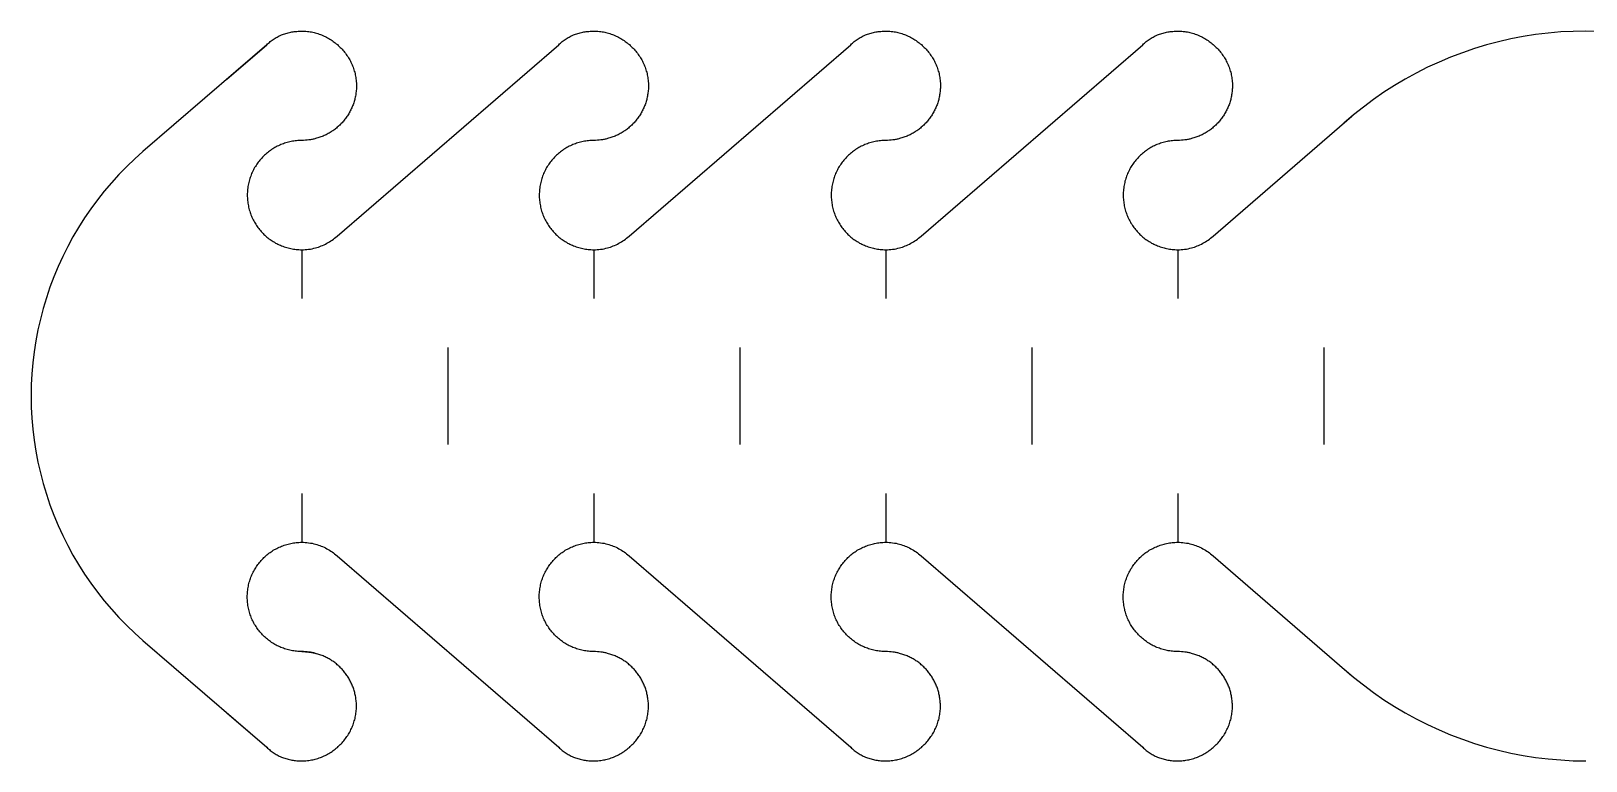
# Model space of a CAD drawing. Extents: x 2.9 to 99.4, y 6.9 to 29.5.
# Drawn here: x 2.92 to 51.15, y 6.86 to 29.47 of the extents above; entities that cross this region are included whole.
import ezdxf

# ---------------------------------------------------------------- set-up
doc = ezdxf.new("R2010")
doc.units = 0
doc.layers.add('CAPA_1', color=7, linetype='CONTINUOUS')
doc.layers.add('DEFAULT', color=7, linetype='CONTINUOUS')

msp = doc.modelspace()

# ---------------------------------------------------------------- linework, layer by layer
at = {"layer": 'CAPA_1', "color": 251}
for points in [[(10.227, 29.048), (10.253, 29.074), (10.28, 29.1), (10.308, 29.124), (10.336, 29.148), (10.365, 29.17), (10.394, 29.192), (10.424, 29.213), (10.455, 29.234), (10.486, 29.253), (10.518, 29.272), (10.55, 29.289), (10.582, 29.306), (10.615, 29.322), (10.649, 29.338), (10.683, 29.352), (10.717, 29.366), (10.752, 29.379), (10.788, 29.391), (10.823, 29.402), (10.859, 29.412), (10.896, 29.422), (10.932, 29.43), (10.97, 29.438), (11.007, 29.445), (11.045, 29.451), (11.083, 29.457), (11.121, 29.461), (11.16, 29.465), (11.199, 29.468), (11.238, 29.47), (11.277, 29.471), (11.317, 29.472), (11.36, 29.471), (11.402, 29.469), (11.445, 29.467), (11.487, 29.463), (11.529, 29.458), (11.57, 29.452), (11.612, 29.445), (11.653, 29.437), (11.694, 29.427), (11.734, 29.417), (11.774, 29.406), (11.814, 29.394), (11.853, 29.381), (11.892, 29.367), (11.93, 29.352), (11.968, 29.336), (12.006, 29.319), (12.043, 29.302), (12.08, 29.283), (12.116, 29.264), (12.152, 29.243), (12.187, 29.222), (12.221, 29.2), (12.256, 29.178), (12.289, 29.154), (12.322, 29.13), (12.355, 29.105), (12.386, 29.079), (12.418, 29.053), (12.448, 29.026), (12.478, 28.998), (12.507, 28.969), (12.536, 28.94), (12.564, 28.91), (12.591, 28.879), (12.618, 28.848), (12.643, 28.816), (12.668, 28.784), (12.693, 28.751), (12.716, 28.717), (12.739, 28.683), (12.761, 28.648), (12.782, 28.613), (12.802, 28.578), (12.821, 28.541), (12.84, 28.505), (12.858, 28.468), (12.874, 28.43), (12.89, 28.392), (12.905, 28.353), (12.919, 28.315), (12.932, 28.275), (12.944, 28.236), (12.956, 28.196), (12.966, 28.155), (12.975, 28.114), (12.983, 28.073), (12.99, 28.032), (12.996, 27.99), (13.001, 27.949), (13.005, 27.906), (13.008, 27.864), (13.009, 27.821), (13.01, 27.778), (13.01, 27.742), (13.008, 27.706), (13.007, 27.67), (13.004, 27.634), (13.001, 27.599), (12.996, 27.563), (12.991, 27.528), (12.986, 27.493), (12.98, 27.458), (12.972, 27.424), (12.965, 27.389), (12.956, 27.355), (12.947, 27.321), (12.937, 27.288), (12.927, 27.254), (12.916, 27.221), (12.904, 27.189), (12.892, 27.156), (12.878, 27.124), (12.865, 27.092), (12.85, 27.061), (12.835, 27.03), (12.82, 26.999), (12.804, 26.969), (12.787, 26.939), (12.769, 26.909), (12.751, 26.88), (12.733, 26.851), (12.714, 26.822), (12.694, 26.794), (12.674, 26.766), (12.653, 26.739), (12.631, 26.712), (12.61, 26.686), (12.587, 26.66), (12.564, 26.634), (12.541, 26.609), (12.517, 26.585), (12.492, 26.561), (12.467, 26.537), (12.442, 26.514), (12.416, 26.491), (12.39, 26.469), (12.363, 26.448), (12.336, 26.427), (12.308, 26.406), (12.28, 26.386), (12.251, 26.367), (12.222, 26.348), (12.192, 26.33), (12.163, 26.312), (12.132, 26.295), (12.102, 26.279), (12.071, 26.263), (12.039, 26.248), (12.007, 26.234), (11.975, 26.22), (11.943, 26.207), (11.91, 26.194), (11.876, 26.182), (11.843, 26.171), (11.809, 26.16), (11.775, 26.151), (11.74, 26.141)], [(19.284, 29.048), (19.31, 29.074), (19.337, 29.1), (19.365, 29.124), (19.393, 29.148), (19.422, 29.17), (19.451, 29.192), (19.481, 29.213), (19.512, 29.234), (19.543, 29.253), (19.575, 29.272), (19.607, 29.289), (19.639, 29.306), (19.672, 29.322), (19.706, 29.338), (19.74, 29.352), (19.774, 29.366), (19.809, 29.379), (19.845, 29.391), (19.88, 29.402), (19.916, 29.412), (19.953, 29.422), (19.989, 29.43), (20.027, 29.438), (20.064, 29.445), (20.102, 29.451), (20.14, 29.457), (20.178, 29.461), (20.217, 29.465), (20.256, 29.468), (20.295, 29.47), (20.334, 29.471), (20.374, 29.472), (20.417, 29.471), (20.459, 29.469), (20.502, 29.467), (20.544, 29.463), (20.586, 29.458), (20.627, 29.452), (20.669, 29.445), (20.71, 29.437), (20.75, 29.427), (20.791, 29.417), (20.831, 29.406), (20.871, 29.394), (20.91, 29.381), (20.949, 29.367), (20.987, 29.352), (21.025, 29.336), (21.063, 29.319), (21.1, 29.302), (21.137, 29.283), (21.173, 29.264), (21.209, 29.243), (21.244, 29.222), (21.278, 29.2), (21.313, 29.178), (21.346, 29.154), (21.379, 29.13), (21.412, 29.105), (21.443, 29.079), (21.475, 29.053), (21.505, 29.026), (21.535, 28.998), (21.564, 28.969), (21.593, 28.94), (21.621, 28.91), (21.648, 28.879), (21.675, 28.848), (21.7, 28.816), (21.725, 28.784), (21.75, 28.751), (21.773, 28.717), (21.796, 28.683), (21.818, 28.648), (21.839, 28.613), (21.859, 28.578), (21.878, 28.541), (21.897, 28.505), (21.915, 28.468), (21.931, 28.43), (21.947, 28.392), (21.962, 28.353), (21.976, 28.315), (21.989, 28.275), (22.001, 28.236), (22.013, 28.196), (22.023, 28.155), (22.032, 28.114), (22.04, 28.073), (22.047, 28.032), (22.053, 27.99), (22.058, 27.949), (22.062, 27.906), (22.065, 27.864), (22.066, 27.821), (22.067, 27.778), (22.067, 27.742), (22.065, 27.706), (22.064, 27.67), (22.061, 27.634), (22.057, 27.599), (22.053, 27.563), (22.048, 27.528), (22.043, 27.493), (22.037, 27.458), (22.029, 27.424), (22.022, 27.389), (22.013, 27.355), (22.004, 27.321), (21.994, 27.288), (21.984, 27.254), (21.973, 27.221), (21.961, 27.189), (21.949, 27.156), (21.935, 27.124), (21.922, 27.092), (21.907, 27.061), (21.892, 27.03), (21.877, 26.999), (21.861, 26.969), (21.844, 26.939), (21.826, 26.909), (21.808, 26.88), (21.79, 26.851), (21.771, 26.822), (21.751, 26.794), (21.731, 26.766), (21.71, 26.739), (21.688, 26.712), (21.667, 26.686), (21.644, 26.66), (21.621, 26.634), (21.598, 26.609), (21.574, 26.585), (21.549, 26.561), (21.524, 26.537), (21.499, 26.514), (21.473, 26.491), (21.447, 26.469), (21.42, 26.448), (21.393, 26.427), (21.365, 26.406), (21.337, 26.386), (21.308, 26.367), (21.279, 26.348), (21.249, 26.33), (21.22, 26.312), (21.189, 26.295), (21.159, 26.279), (21.128, 26.263), (21.096, 26.248), (21.064, 26.234), (21.032, 26.22), (21, 26.207), (20.967, 26.194), (20.933, 26.182), (20.9, 26.171), (20.866, 26.16), (20.832, 26.151), (20.797, 26.141)], [(28.341, 29.048), (28.367, 29.074), (28.394, 29.1), (28.422, 29.124), (28.45, 29.148), (28.479, 29.17), (28.508, 29.192), (28.538, 29.213), (28.569, 29.234), (28.6, 29.253), (28.632, 29.272), (28.664, 29.289), (28.696, 29.306), (28.729, 29.322), (28.763, 29.338), (28.797, 29.352), (28.831, 29.366), (28.866, 29.379), (28.901, 29.391), (28.937, 29.402), (28.973, 29.412), (29.01, 29.422), (29.046, 29.43), (29.083, 29.438), (29.121, 29.445), (29.159, 29.451), (29.197, 29.457), (29.235, 29.461), (29.274, 29.465), (29.313, 29.468), (29.352, 29.47), (29.391, 29.471), (29.431, 29.472), (29.474, 29.471), (29.516, 29.469), (29.559, 29.467), (29.601, 29.463), (29.643, 29.458), (29.684, 29.452), (29.726, 29.445), (29.767, 29.437), (29.807, 29.427), (29.848, 29.417), (29.888, 29.406), (29.928, 29.394), (29.967, 29.381), (30.006, 29.367), (30.044, 29.352), (30.082, 29.336), (30.12, 29.319), (30.157, 29.302), (30.194, 29.283), (30.23, 29.264), (30.266, 29.243), (30.301, 29.222), (30.335, 29.2), (30.37, 29.178), (30.403, 29.154), (30.436, 29.13), (30.469, 29.105), (30.5, 29.079), (30.532, 29.053), (30.562, 29.026), (30.592, 28.998), (30.621, 28.969), (30.65, 28.94), (30.678, 28.91), (30.705, 28.879), (30.732, 28.848), (30.757, 28.816), (30.782, 28.784), (30.807, 28.751), (30.83, 28.717), (30.853, 28.683), (30.875, 28.648), (30.896, 28.613), (30.916, 28.578), (30.935, 28.541), (30.954, 28.505), (30.972, 28.468), (30.988, 28.43), (31.004, 28.392), (31.019, 28.353), (31.033, 28.315), (31.046, 28.275), (31.058, 28.236), (31.07, 28.196), (31.08, 28.155), (31.089, 28.114), (31.097, 28.073), (31.104, 28.032), (31.11, 27.99), (31.115, 27.949), (31.119, 27.906), (31.122, 27.864), (31.123, 27.821), (31.124, 27.778), (31.124, 27.742), (31.122, 27.706), (31.121, 27.67), (31.118, 27.634), (31.114, 27.599), (31.11, 27.563), (31.105, 27.528), (31.1, 27.493), (31.093, 27.458), (31.086, 27.424), (31.079, 27.389), (31.07, 27.355), (31.061, 27.321), (31.051, 27.288), (31.041, 27.254), (31.03, 27.221), (31.018, 27.189), (31.005, 27.156), (30.992, 27.124), (30.979, 27.092), (30.964, 27.061), (30.949, 27.03), (30.934, 26.999), (30.918, 26.969), (30.901, 26.939), (30.883, 26.909), (30.865, 26.88), (30.847, 26.851), (30.828, 26.822), (30.808, 26.794), (30.788, 26.766), (30.767, 26.739), (30.745, 26.712), (30.724, 26.686), (30.701, 26.66), (30.678, 26.634), (30.655, 26.609), (30.631, 26.585), (30.606, 26.561), (30.581, 26.537), (30.556, 26.514), (30.53, 26.491), (30.504, 26.469), (30.477, 26.448), (30.45, 26.427), (30.422, 26.406), (30.394, 26.386), (30.365, 26.367), (30.336, 26.348), (30.306, 26.33), (30.277, 26.312), (30.246, 26.295), (30.216, 26.279), (30.185, 26.263), (30.153, 26.248), (30.121, 26.234), (30.089, 26.22), (30.057, 26.207), (30.024, 26.194), (29.99, 26.182), (29.957, 26.171), (29.923, 26.16), (29.889, 26.151), (29.854, 26.141)], [(37.398, 29.048), (37.424, 29.074), (37.451, 29.1), (37.479, 29.124), (37.507, 29.148), (37.536, 29.17), (37.565, 29.192), (37.595, 29.213), (37.626, 29.234), (37.657, 29.253), (37.689, 29.272), (37.721, 29.289), (37.753, 29.306), (37.786, 29.322), (37.82, 29.338), (37.854, 29.352), (37.888, 29.366), (37.923, 29.379), (37.958, 29.391), (37.994, 29.402), (38.03, 29.412), (38.067, 29.422), (38.103, 29.43), (38.14, 29.438), (38.178, 29.445), (38.216, 29.451), (38.254, 29.457), (38.292, 29.461), (38.331, 29.465), (38.37, 29.468), (38.409, 29.47), (38.448, 29.471), (38.488, 29.472), (38.531, 29.471), (38.573, 29.469), (38.616, 29.467), (38.658, 29.463), (38.7, 29.458), (38.741, 29.452), (38.783, 29.445), (38.824, 29.437), (38.864, 29.427), (38.905, 29.417), (38.945, 29.406), (38.985, 29.394), (39.024, 29.381), (39.063, 29.367), (39.101, 29.352), (39.139, 29.336), (39.177, 29.319), (39.214, 29.302), (39.251, 29.283), (39.287, 29.264), (39.323, 29.243), (39.358, 29.222), (39.392, 29.2), (39.427, 29.178), (39.46, 29.154), (39.493, 29.13), (39.525, 29.105), (39.557, 29.079), (39.588, 29.053), (39.619, 29.026), (39.649, 28.998), (39.678, 28.969), (39.707, 28.94), (39.735, 28.91), (39.762, 28.879), (39.789, 28.848), (39.814, 28.816), (39.839, 28.784), (39.864, 28.751), (39.887, 28.717), (39.91, 28.683), (39.932, 28.648), (39.953, 28.613), (39.973, 28.578), (39.992, 28.541), (40.011, 28.505), (40.029, 28.468), (40.045, 28.43), (40.061, 28.392), (40.076, 28.353), (40.09, 28.315), (40.103, 28.275), (40.115, 28.236), (40.127, 28.196), (40.137, 28.155), (40.146, 28.114), (40.154, 28.073), (40.161, 28.032), (40.167, 27.99), (40.172, 27.949), (40.176, 27.906), (40.179, 27.864), (40.18, 27.821), (40.181, 27.778), (40.181, 27.742), (40.179, 27.706), (40.178, 27.67), (40.175, 27.634), (40.171, 27.599), (40.167, 27.563), (40.162, 27.528), (40.157, 27.493), (40.15, 27.458), (40.143, 27.424), (40.136, 27.389), (40.127, 27.355), (40.118, 27.321), (40.108, 27.288), (40.098, 27.254), (40.087, 27.221), (40.075, 27.189), (40.062, 27.156), (40.049, 27.124), (40.036, 27.092), (40.021, 27.061), (40.006, 27.03), (39.991, 26.999), (39.974, 26.969), (39.958, 26.939), (39.94, 26.909), (39.922, 26.88), (39.904, 26.851), (39.885, 26.822), (39.865, 26.794), (39.845, 26.766), (39.824, 26.739), (39.802, 26.712), (39.781, 26.686), (39.758, 26.66), (39.735, 26.634), (39.712, 26.609), (39.688, 26.585), (39.663, 26.561), (39.638, 26.537), (39.613, 26.514), (39.587, 26.491), (39.561, 26.469), (39.534, 26.448), (39.507, 26.427), (39.479, 26.406), (39.451, 26.386), (39.422, 26.367), (39.393, 26.348), (39.363, 26.33), (39.334, 26.312), (39.303, 26.295), (39.273, 26.279), (39.242, 26.263), (39.21, 26.248), (39.178, 26.234), (39.146, 26.22), (39.113, 26.207), (39.081, 26.194), (39.047, 26.182), (39.014, 26.171), (38.98, 26.16), (38.946, 26.151), (38.911, 26.141)], [(12.41, 23.122), (19.284, 29.048)], [(21.467, 23.122), (28.341, 29.048)], [(30.524, 23.122), (37.398, 29.048)], [(39.581, 23.122), (43.884, 26.832)], [(11.317, 26.085), (11.274, 26.084), (11.231, 26.083), (11.189, 26.08), (11.147, 26.076), (11.105, 26.072), (11.064, 26.066), (11.023, 26.059), (10.982, 26.051), (10.941, 26.043), (10.901, 26.033), (10.861, 26.022), (10.821, 26.01), (10.782, 25.998), (10.743, 25.984), (10.705, 25.97), (10.667, 25.954), (10.629, 25.938), (10.592, 25.921), (10.555, 25.903), (10.519, 25.884), (10.483, 25.864), (10.448, 25.844), (10.414, 25.823), (10.379, 25.8), (10.346, 25.777), (10.313, 25.754), (10.28, 25.729), (10.249, 25.704), (10.217, 25.678), (10.187, 25.651), (10.157, 25.624), (10.127, 25.596), (10.099, 25.567), (10.071, 25.537), (10.044, 25.507), (10.017, 25.476), (9.991, 25.444), (9.966, 25.412), (9.942, 25.379), (9.918, 25.346), (9.895, 25.312), (9.874, 25.277), (9.852, 25.242), (9.832, 25.207), (9.813, 25.17), (9.794, 25.133), (9.776, 25.096), (9.759, 25.058), (9.744, 25.02), (9.729, 24.981), (9.714, 24.941), (9.701, 24.902), (9.689, 24.861), (9.678, 24.821), (9.668, 24.78), (9.659, 24.738), (9.65, 24.696), (9.643, 24.654), (9.637, 24.611), (9.632, 24.568), (9.628, 24.524), (9.626, 24.48), (9.624, 24.436), (9.623, 24.392), (9.624, 24.349), (9.626, 24.306), (9.628, 24.264), (9.632, 24.222), (9.637, 24.18), (9.642, 24.138), (9.649, 24.097), (9.657, 24.056), (9.666, 24.015), (9.676, 23.975), (9.686, 23.934), (9.698, 23.895), (9.711, 23.856), (9.724, 23.817), (9.739, 23.778), (9.754, 23.74), (9.77, 23.703), (9.787, 23.665), (9.805, 23.629), (9.824, 23.593), (9.844, 23.557), (9.864, 23.522), (9.886, 23.487), (9.908, 23.453), (9.931, 23.419), (9.955, 23.386), (9.979, 23.354), (10.004, 23.322), (10.03, 23.291), (10.057, 23.26), (10.085, 23.23), (10.113, 23.201), (10.142, 23.172), (10.171, 23.145), (10.202, 23.117), (10.232, 23.091), (10.264, 23.065), (10.296, 23.04), (10.329, 23.016), (10.362, 22.992), (10.396, 22.97), (10.431, 22.948), (10.466, 22.927), (10.502, 22.906), (10.538, 22.887), (10.575, 22.868), (10.612, 22.851), (10.65, 22.834), (10.689, 22.818), (10.728, 22.803), (10.767, 22.789), (10.807, 22.776), (10.847, 22.764), (10.888, 22.753), (10.929, 22.743), (10.97, 22.733), (11.012, 22.725), (11.055, 22.718), (11.098, 22.712), (11.141, 22.707), (11.184, 22.703), (11.228, 22.701), (11.272, 22.699), (11.317, 22.698), (11.37, 22.699), (11.423, 22.702), (11.475, 22.706), (11.528, 22.712), (11.581, 22.72), (11.634, 22.73), (11.687, 22.741), (11.74, 22.755), (11.785, 22.768), (11.829, 22.782), (11.874, 22.798), (11.918, 22.815), (11.961, 22.833), (12.005, 22.853), (12.047, 22.874), (12.09, 22.896), (12.132, 22.919), (12.173, 22.944), (12.214, 22.97), (12.254, 22.998), (12.294, 23.027), (12.334, 23.057), (12.372, 23.089), (12.41, 23.122)], [(11.74, 26.141), (11.715, 26.134), (11.689, 26.128), (11.664, 26.122), (11.638, 26.116), (11.612, 26.111), (11.586, 26.107), (11.56, 26.102), (11.534, 26.099), (11.48, 26.093), (11.426, 26.088), (11.372, 26.086), (11.317, 26.085)], [(20.374, 26.085), (20.331, 26.084), (20.288, 26.083), (20.246, 26.08), (20.204, 26.076), (20.162, 26.072), (20.121, 26.066), (20.08, 26.059), (20.039, 26.051), (19.998, 26.043), (19.958, 26.033), (19.918, 26.022), (19.878, 26.01), (19.839, 25.998), (19.8, 25.984), (19.762, 25.97), (19.724, 25.954), (19.686, 25.938), (19.649, 25.921), (19.612, 25.903), (19.576, 25.884), (19.54, 25.864), (19.505, 25.844), (19.471, 25.823), (19.436, 25.8), (19.403, 25.777), (19.37, 25.754), (19.337, 25.729), (19.305, 25.704), (19.274, 25.678), (19.244, 25.651), (19.214, 25.624), (19.184, 25.596), (19.156, 25.567), (19.128, 25.537), (19.101, 25.507), (19.074, 25.476), (19.048, 25.444), (19.023, 25.412), (18.999, 25.379), (18.975, 25.346), (18.952, 25.312), (18.93, 25.277), (18.909, 25.242), (18.889, 25.207), (18.87, 25.17), (18.851, 25.133), (18.833, 25.096), (18.816, 25.058), (18.801, 25.02), (18.786, 24.981), (18.771, 24.941), (18.758, 24.902), (18.746, 24.861), (18.735, 24.821), (18.725, 24.78), (18.716, 24.738), (18.707, 24.696), (18.7, 24.654), (18.694, 24.611), (18.689, 24.568), (18.685, 24.524), (18.683, 24.48), (18.681, 24.436), (18.68, 24.392), (18.681, 24.349), (18.682, 24.306), (18.685, 24.264), (18.689, 24.222), (18.694, 24.18), (18.699, 24.138), (18.706, 24.097), (18.714, 24.056), (18.723, 24.015), (18.733, 23.975), (18.743, 23.934), (18.755, 23.895), (18.768, 23.856), (18.781, 23.817), (18.796, 23.778), (18.811, 23.74), (18.827, 23.703), (18.844, 23.665), (18.862, 23.629), (18.881, 23.593), (18.901, 23.557), (18.921, 23.522), (18.943, 23.487), (18.965, 23.453), (18.988, 23.419), (19.012, 23.386), (19.036, 23.354), (19.061, 23.322), (19.087, 23.291), (19.114, 23.26), (19.142, 23.23), (19.17, 23.201), (19.199, 23.172), (19.228, 23.145), (19.258, 23.117), (19.289, 23.091), (19.321, 23.065), (19.353, 23.04), (19.386, 23.016), (19.419, 22.992), (19.453, 22.97), (19.488, 22.948), (19.523, 22.927), (19.559, 22.906), (19.595, 22.887), (19.632, 22.868), (19.669, 22.851), (19.707, 22.834), (19.746, 22.818), (19.785, 22.803), (19.824, 22.789), (19.864, 22.776), (19.904, 22.764), (19.945, 22.753), (19.986, 22.743), (20.027, 22.733), (20.069, 22.725), (20.112, 22.718), (20.155, 22.712), (20.198, 22.707), (20.241, 22.703), (20.285, 22.701), (20.329, 22.699), (20.374, 22.698), (20.427, 22.699), (20.48, 22.702), (20.532, 22.706), (20.585, 22.712), (20.638, 22.72), (20.691, 22.73), (20.744, 22.741), (20.797, 22.755), (20.842, 22.768), (20.886, 22.782), (20.931, 22.798), (20.975, 22.815), (21.018, 22.833), (21.061, 22.853), (21.104, 22.874), (21.147, 22.896), (21.189, 22.919), (21.23, 22.944), (21.271, 22.97), (21.311, 22.998), (21.351, 23.027), (21.391, 23.057), (21.429, 23.089), (21.467, 23.122)], [(20.797, 26.141), (20.772, 26.134), (20.746, 26.128), (20.721, 26.122), (20.695, 26.116), (20.669, 26.111), (20.643, 26.107), (20.617, 26.102), (20.591, 26.099), (20.537, 26.093), (20.483, 26.088), (20.429, 26.086), (20.374, 26.085)], [(29.431, 26.085), (29.388, 26.084), (29.345, 26.083), (29.303, 26.08), (29.261, 26.076), (29.219, 26.072), (29.178, 26.066), (29.137, 26.059), (29.096, 26.051), (29.055, 26.043), (29.015, 26.033), (28.975, 26.022), (28.935, 26.01), (28.896, 25.998), (28.857, 25.984), (28.819, 25.97), (28.781, 25.954), (28.743, 25.938), (28.706, 25.921), (28.669, 25.903), (28.633, 25.884), (28.597, 25.864), (28.562, 25.844), (28.527, 25.823), (28.493, 25.8), (28.46, 25.777), (28.427, 25.754), (28.394, 25.729), (28.362, 25.704), (28.331, 25.678), (28.301, 25.651), (28.271, 25.624), (28.241, 25.596), (28.213, 25.567), (28.185, 25.537), (28.157, 25.507), (28.131, 25.476), (28.105, 25.444), (28.08, 25.412), (28.056, 25.379), (28.032, 25.346), (28.009, 25.312), (27.987, 25.277), (27.966, 25.242), (27.946, 25.207), (27.927, 25.17), (27.908, 25.133), (27.89, 25.096), (27.873, 25.058), (27.857, 25.02), (27.842, 24.981), (27.828, 24.941), (27.815, 24.902), (27.803, 24.861), (27.792, 24.821), (27.782, 24.78), (27.773, 24.738), (27.764, 24.696), (27.757, 24.654), (27.751, 24.611), (27.746, 24.568), (27.742, 24.524), (27.74, 24.48), (27.738, 24.436), (27.737, 24.392), (27.738, 24.349), (27.739, 24.306), (27.742, 24.264), (27.746, 24.222), (27.751, 24.18), (27.756, 24.138), (27.763, 24.097), (27.771, 24.056), (27.78, 24.015), (27.79, 23.975), (27.8, 23.934), (27.812, 23.895), (27.825, 23.856), (27.838, 23.817), (27.853, 23.778), (27.868, 23.74), (27.884, 23.703), (27.901, 23.665), (27.919, 23.629), (27.938, 23.593), (27.958, 23.557), (27.978, 23.522), (28, 23.487), (28.022, 23.453), (28.045, 23.419), (28.069, 23.386), (28.093, 23.354), (28.118, 23.322), (28.144, 23.291), (28.171, 23.26), (28.199, 23.23), (28.227, 23.201), (28.256, 23.172), (28.285, 23.145), (28.315, 23.117), (28.346, 23.091), (28.378, 23.065), (28.41, 23.04), (28.443, 23.016), (28.476, 22.992), (28.51, 22.97), (28.545, 22.948), (28.58, 22.927), (28.616, 22.906), (28.652, 22.887), (28.689, 22.868), (28.726, 22.851), (28.764, 22.834), (28.803, 22.818), (28.842, 22.803), (28.881, 22.789), (28.921, 22.776), (28.961, 22.764), (29.002, 22.753), (29.043, 22.743), (29.084, 22.733), (29.126, 22.725), (29.169, 22.718), (29.212, 22.712), (29.255, 22.707), (29.298, 22.703), (29.342, 22.701), (29.386, 22.699), (29.431, 22.698), (29.484, 22.699), (29.536, 22.702), (29.589, 22.706), (29.642, 22.712), (29.695, 22.72), (29.748, 22.73), (29.801, 22.741), (29.854, 22.755), (29.899, 22.768), (29.943, 22.782), (29.988, 22.798), (30.032, 22.815), (30.075, 22.833), (30.118, 22.853), (30.161, 22.874), (30.204, 22.896), (30.246, 22.919), (30.287, 22.944), (30.328, 22.97), (30.368, 22.998), (30.408, 23.027), (30.448, 23.057), (30.486, 23.089), (30.524, 23.122)], [(29.854, 26.141), (29.829, 26.134), (29.803, 26.128), (29.778, 26.122), (29.752, 26.116), (29.726, 26.111), (29.7, 26.107), (29.674, 26.102), (29.648, 26.099), (29.594, 26.093), (29.54, 26.088), (29.486, 26.086), (29.431, 26.085)], [(38.488, 26.085), (38.445, 26.084), (38.402, 26.083), (38.36, 26.08), (38.318, 26.076), (38.276, 26.072), (38.235, 26.066), (38.193, 26.059), (38.153, 26.051), (38.112, 26.043), (38.072, 26.033), (38.032, 26.022), (37.992, 26.01), (37.953, 25.998), (37.914, 25.984), (37.876, 25.97), (37.838, 25.954), (37.8, 25.938), (37.763, 25.921), (37.726, 25.903), (37.69, 25.884), (37.654, 25.864), (37.619, 25.844), (37.584, 25.823), (37.55, 25.8), (37.517, 25.777), (37.484, 25.754), (37.451, 25.729), (37.419, 25.704), (37.388, 25.678), (37.358, 25.651), (37.328, 25.624), (37.298, 25.596), (37.27, 25.567), (37.242, 25.537), (37.214, 25.507), (37.188, 25.476), (37.162, 25.444), (37.137, 25.412), (37.113, 25.379), (37.089, 25.346), (37.066, 25.312), (37.044, 25.277), (37.023, 25.242), (37.003, 25.207), (36.984, 25.17), (36.965, 25.133), (36.947, 25.096), (36.93, 25.058), (36.914, 25.02), (36.899, 24.981), (36.885, 24.941), (36.872, 24.902), (36.86, 24.861), (36.849, 24.821), (36.839, 24.78), (36.83, 24.738), (36.821, 24.696), (36.814, 24.654), (36.808, 24.611), (36.803, 24.568), (36.799, 24.524), (36.797, 24.48), (36.795, 24.436), (36.794, 24.392), (36.795, 24.349), (36.796, 24.306), (36.799, 24.264), (36.803, 24.222), (36.808, 24.18), (36.813, 24.138), (36.82, 24.097), (36.828, 24.056), (36.837, 24.015), (36.847, 23.975), (36.857, 23.934), (36.869, 23.895), (36.882, 23.856), (36.895, 23.817), (36.91, 23.778), (36.925, 23.74), (36.941, 23.703), (36.958, 23.665), (36.976, 23.629), (36.995, 23.593), (37.015, 23.557), (37.035, 23.522), (37.057, 23.487), (37.079, 23.453), (37.102, 23.419), (37.126, 23.386), (37.15, 23.354), (37.175, 23.322), (37.201, 23.291), (37.228, 23.26), (37.256, 23.23), (37.284, 23.201), (37.313, 23.172), (37.342, 23.145), (37.372, 23.117), (37.403, 23.091), (37.435, 23.065), (37.467, 23.04), (37.5, 23.016), (37.533, 22.992), (37.567, 22.97), (37.602, 22.948), (37.637, 22.927), (37.673, 22.906), (37.709, 22.887), (37.746, 22.868), (37.783, 22.851), (37.821, 22.834), (37.86, 22.818), (37.898, 22.803), (37.938, 22.789), (37.978, 22.776), (38.018, 22.764), (38.059, 22.753), (38.1, 22.743), (38.141, 22.733), (38.183, 22.725), (38.226, 22.718), (38.269, 22.712), (38.312, 22.707), (38.355, 22.703), (38.399, 22.701), (38.443, 22.699), (38.488, 22.698), (38.541, 22.699), (38.593, 22.702), (38.646, 22.706), (38.699, 22.712), (38.752, 22.72), (38.805, 22.73), (38.858, 22.741), (38.911, 22.755), (38.956, 22.768), (39, 22.782), (39.045, 22.798), (39.089, 22.815), (39.132, 22.833), (39.175, 22.853), (39.218, 22.874), (39.261, 22.896), (39.303, 22.919), (39.344, 22.944), (39.385, 22.97), (39.425, 22.998), (39.465, 23.027), (39.505, 23.057), (39.543, 23.089), (39.581, 23.122)], [(38.911, 26.141), (38.886, 26.134), (38.86, 26.128), (38.835, 26.122), (38.809, 26.116), (38.783, 26.111), (38.757, 26.107), (38.731, 26.102), (38.705, 26.099), (38.651, 26.093), (38.597, 26.088), (38.543, 26.086), (38.488, 26.085)], [(11.317, 10.245), (11.274, 10.246), (11.231, 10.247), (11.189, 10.25), (11.147, 10.254), (11.105, 10.259), (11.064, 10.264), (11.023, 10.271), (10.982, 10.279), (10.941, 10.288), (10.901, 10.298), (10.861, 10.308), (10.821, 10.32), (10.782, 10.333), (10.743, 10.346), (10.705, 10.361), (10.667, 10.376), (10.629, 10.392), (10.592, 10.409), (10.555, 10.427), (10.519, 10.446), (10.483, 10.466), (10.448, 10.486), (10.414, 10.508), (10.379, 10.53), (10.346, 10.553), (10.313, 10.577), (10.28, 10.601), (10.249, 10.626), (10.217, 10.652), (10.187, 10.679), (10.157, 10.707), (10.127, 10.735), (10.099, 10.764), (10.071, 10.793), (10.044, 10.823), (10.017, 10.854), (9.991, 10.886), (9.966, 10.918), (9.942, 10.951), (9.918, 10.984), (9.895, 11.018), (9.874, 11.053), (9.852, 11.088), (9.832, 11.124), (9.813, 11.16), (9.794, 11.197), (9.776, 11.234), (9.759, 11.272), (9.744, 11.311), (9.729, 11.349), (9.714, 11.389), (9.701, 11.429), (9.689, 11.469), (9.678, 11.51), (9.668, 11.551), (9.659, 11.592), (9.65, 11.634), (9.643, 11.677), (9.637, 11.72), (9.632, 11.763), (9.628, 11.806), (9.626, 11.85), (9.624, 11.894), (9.623, 11.939), (9.624, 11.982), (9.626, 12.024), (9.628, 12.067), (9.632, 12.109), (9.637, 12.151), (9.642, 12.192), (9.649, 12.234), (9.657, 12.275), (9.666, 12.315), (9.676, 12.356), (9.686, 12.396), (9.698, 12.436), (9.711, 12.475), (9.724, 12.514), (9.739, 12.552), (9.754, 12.59), (9.77, 12.628), (9.787, 12.665), (9.805, 12.702), (9.824, 12.738), (9.844, 12.774), (9.864, 12.809), (9.886, 12.843), (9.908, 12.878), (9.931, 12.911), (9.955, 12.944), (9.979, 12.976), (10.004, 13.008), (10.03, 13.04), (10.057, 13.07), (10.085, 13.1), (10.113, 13.129), (10.142, 13.158), (10.171, 13.186), (10.202, 13.213), (10.232, 13.24), (10.264, 13.265), (10.296, 13.29), (10.329, 13.315), (10.362, 13.338), (10.396, 13.361), (10.431, 13.383), (10.466, 13.404), (10.502, 13.424), (10.538, 13.443), (10.575, 13.462), (10.612, 13.48), (10.65, 13.496), (10.689, 13.512), (10.728, 13.527), (10.767, 13.541), (10.807, 13.554), (10.847, 13.566), (10.888, 13.578), (10.929, 13.588), (10.97, 13.597), (11.012, 13.605), (11.055, 13.612), (11.098, 13.618), (11.141, 13.623), (11.184, 13.627), (11.228, 13.63), (11.272, 13.631), (11.317, 13.632), (11.37, 13.631), (11.423, 13.629), (11.475, 13.624), (11.528, 13.618), (11.581, 13.61), (11.634, 13.601), (11.687, 13.589), (11.74, 13.576), (11.785, 13.562), (11.829, 13.548), (11.874, 13.532), (11.918, 13.515), (11.961, 13.497), (12.005, 13.477), (12.047, 13.457), (12.09, 13.434), (12.132, 13.411), (12.173, 13.386), (12.214, 13.36), (12.254, 13.332), (12.294, 13.304), (12.334, 13.273), (12.372, 13.242), (12.41, 13.209)], [(20.374, 10.245), (20.331, 10.246), (20.288, 10.247), (20.246, 10.25), (20.204, 10.254), (20.162, 10.259), (20.121, 10.264), (20.08, 10.271), (20.039, 10.279), (19.998, 10.288), (19.958, 10.298), (19.918, 10.308), (19.878, 10.32), (19.839, 10.333), (19.8, 10.346), (19.762, 10.361), (19.724, 10.376), (19.686, 10.392), (19.649, 10.409), (19.612, 10.427), (19.576, 10.446), (19.54, 10.466), (19.505, 10.486), (19.471, 10.508), (19.436, 10.53), (19.403, 10.553), (19.37, 10.577), (19.337, 10.601), (19.305, 10.626), (19.274, 10.652), (19.244, 10.679), (19.214, 10.707), (19.184, 10.735), (19.156, 10.764), (19.128, 10.793), (19.101, 10.823), (19.074, 10.854), (19.048, 10.886), (19.023, 10.918), (18.999, 10.951), (18.975, 10.984), (18.952, 11.018), (18.93, 11.053), (18.909, 11.088), (18.889, 11.124), (18.87, 11.16), (18.851, 11.197), (18.833, 11.234), (18.816, 11.272), (18.801, 11.311), (18.786, 11.349), (18.771, 11.389), (18.758, 11.429), (18.746, 11.469), (18.735, 11.51), (18.725, 11.551), (18.716, 11.592), (18.707, 11.634), (18.7, 11.677), (18.694, 11.72), (18.689, 11.763), (18.685, 11.806), (18.683, 11.85), (18.681, 11.894), (18.68, 11.939), (18.681, 11.982), (18.682, 12.024), (18.685, 12.067), (18.689, 12.109), (18.694, 12.151), (18.699, 12.192), (18.706, 12.234), (18.714, 12.275), (18.723, 12.315), (18.733, 12.356), (18.743, 12.396), (18.755, 12.436), (18.768, 12.475), (18.781, 12.514), (18.796, 12.552), (18.811, 12.59), (18.827, 12.628), (18.844, 12.665), (18.862, 12.702), (18.881, 12.738), (18.901, 12.774), (18.921, 12.809), (18.943, 12.843), (18.965, 12.878), (18.988, 12.911), (19.012, 12.944), (19.036, 12.976), (19.061, 13.008), (19.087, 13.04), (19.114, 13.07), (19.142, 13.1), (19.17, 13.129), (19.199, 13.158), (19.228, 13.186), (19.258, 13.213), (19.289, 13.24), (19.321, 13.265), (19.353, 13.29), (19.386, 13.315), (19.419, 13.338), (19.453, 13.361), (19.488, 13.383), (19.523, 13.404), (19.559, 13.424), (19.595, 13.443), (19.632, 13.462), (19.669, 13.48), (19.707, 13.496), (19.746, 13.512), (19.785, 13.527), (19.824, 13.541), (19.864, 13.554), (19.904, 13.566), (19.945, 13.578), (19.986, 13.588), (20.027, 13.597), (20.069, 13.605), (20.112, 13.612), (20.155, 13.618), (20.198, 13.623), (20.241, 13.627), (20.285, 13.63), (20.329, 13.631), (20.374, 13.632), (20.427, 13.631), (20.48, 13.629), (20.532, 13.624), (20.585, 13.618), (20.638, 13.61), (20.691, 13.601), (20.744, 13.589), (20.797, 13.576), (20.842, 13.562), (20.886, 13.548), (20.931, 13.532), (20.975, 13.515), (21.018, 13.497), (21.061, 13.477), (21.104, 13.457), (21.147, 13.434), (21.189, 13.411), (21.23, 13.386), (21.271, 13.36), (21.311, 13.332), (21.351, 13.304), (21.391, 13.273), (21.429, 13.242), (21.467, 13.209)], [(29.431, 10.245), (29.388, 10.246), (29.345, 10.247), (29.303, 10.25), (29.261, 10.254), (29.219, 10.259), (29.178, 10.264), (29.137, 10.271), (29.096, 10.279), (29.055, 10.288), (29.015, 10.298), (28.975, 10.308), (28.935, 10.32), (28.896, 10.333), (28.857, 10.346), (28.819, 10.361), (28.781, 10.376), (28.743, 10.392), (28.706, 10.409), (28.669, 10.427), (28.633, 10.446), (28.597, 10.466), (28.562, 10.486), (28.527, 10.508), (28.493, 10.53), (28.46, 10.553), (28.427, 10.577), (28.394, 10.601), (28.362, 10.626), (28.331, 10.652), (28.301, 10.679), (28.271, 10.707), (28.241, 10.735), (28.213, 10.764), (28.185, 10.793), (28.157, 10.823), (28.131, 10.854), (28.105, 10.886), (28.08, 10.918), (28.056, 10.951), (28.032, 10.984), (28.009, 11.018), (27.987, 11.053), (27.966, 11.088), (27.946, 11.124), (27.927, 11.16), (27.908, 11.197), (27.89, 11.234), (27.873, 11.272), (27.857, 11.311), (27.842, 11.349), (27.828, 11.389), (27.815, 11.429), (27.803, 11.469), (27.792, 11.51), (27.782, 11.551), (27.773, 11.592), (27.764, 11.634), (27.757, 11.677), (27.751, 11.72), (27.746, 11.763), (27.742, 11.806), (27.74, 11.85), (27.738, 11.894), (27.737, 11.939), (27.738, 11.982), (27.739, 12.024), (27.742, 12.067), (27.746, 12.109), (27.751, 12.151), (27.756, 12.192), (27.763, 12.234), (27.771, 12.275), (27.78, 12.315), (27.79, 12.356), (27.8, 12.396), (27.812, 12.436), (27.825, 12.475), (27.838, 12.514), (27.853, 12.552), (27.868, 12.59), (27.884, 12.628), (27.901, 12.665), (27.919, 12.702), (27.938, 12.738), (27.958, 12.774), (27.978, 12.809), (28, 12.843), (28.022, 12.878), (28.045, 12.911), (28.069, 12.944), (28.093, 12.976), (28.118, 13.008), (28.144, 13.04), (28.171, 13.07), (28.199, 13.1), (28.227, 13.129), (28.256, 13.158), (28.285, 13.186), (28.315, 13.213), (28.346, 13.24), (28.378, 13.265), (28.41, 13.29), (28.443, 13.315), (28.476, 13.338), (28.51, 13.361), (28.545, 13.383), (28.58, 13.404), (28.616, 13.424), (28.652, 13.443), (28.689, 13.462), (28.726, 13.48), (28.764, 13.496), (28.803, 13.512), (28.842, 13.527), (28.881, 13.541), (28.921, 13.554), (28.961, 13.566), (29.002, 13.578), (29.043, 13.588), (29.084, 13.597), (29.126, 13.605), (29.169, 13.612), (29.212, 13.618), (29.255, 13.623), (29.298, 13.627), (29.342, 13.63), (29.386, 13.631), (29.431, 13.632), (29.484, 13.631), (29.536, 13.629), (29.589, 13.624), (29.642, 13.618), (29.695, 13.61), (29.748, 13.601), (29.801, 13.589), (29.854, 13.576), (29.899, 13.562), (29.943, 13.548), (29.988, 13.532), (30.032, 13.515), (30.075, 13.497), (30.118, 13.477), (30.161, 13.457), (30.204, 13.434), (30.246, 13.411), (30.287, 13.386), (30.328, 13.36), (30.368, 13.332), (30.408, 13.304), (30.448, 13.273), (30.486, 13.242), (30.524, 13.209)], [(38.488, 10.245), (38.445, 10.246), (38.402, 10.247), (38.36, 10.25), (38.318, 10.254), (38.276, 10.259), (38.235, 10.264), (38.193, 10.271), (38.153, 10.279), (38.112, 10.288), (38.072, 10.298), (38.032, 10.308), (37.992, 10.32), (37.953, 10.333), (37.914, 10.346), (37.876, 10.361), (37.838, 10.376), (37.8, 10.392), (37.763, 10.409), (37.726, 10.427), (37.69, 10.446), (37.654, 10.466), (37.619, 10.486), (37.584, 10.508), (37.55, 10.53), (37.517, 10.553), (37.484, 10.577), (37.451, 10.601), (37.419, 10.626), (37.388, 10.652), (37.358, 10.679), (37.328, 10.707), (37.298, 10.735), (37.27, 10.764), (37.242, 10.793), (37.214, 10.823), (37.188, 10.854), (37.162, 10.886), (37.137, 10.918), (37.113, 10.951), (37.089, 10.984), (37.066, 11.018), (37.044, 11.053), (37.023, 11.088), (37.003, 11.124), (36.984, 11.16), (36.965, 11.197), (36.947, 11.234), (36.93, 11.272), (36.914, 11.311), (36.899, 11.349), (36.885, 11.389), (36.872, 11.429), (36.86, 11.469), (36.849, 11.51), (36.839, 11.551), (36.83, 11.592), (36.821, 11.634), (36.814, 11.677), (36.808, 11.72), (36.803, 11.763), (36.799, 11.806), (36.797, 11.85), (36.795, 11.894), (36.794, 11.939), (36.795, 11.982), (36.796, 12.024), (36.799, 12.067), (36.803, 12.109), (36.808, 12.151), (36.813, 12.192), (36.82, 12.234), (36.828, 12.275), (36.837, 12.315), (36.847, 12.356), (36.857, 12.396), (36.869, 12.436), (36.882, 12.475), (36.895, 12.514), (36.91, 12.552), (36.925, 12.59), (36.941, 12.628), (36.958, 12.665), (36.976, 12.702), (36.995, 12.738), (37.015, 12.774), (37.035, 12.809), (37.057, 12.843), (37.079, 12.878), (37.102, 12.911), (37.126, 12.944), (37.15, 12.976), (37.175, 13.008), (37.201, 13.04), (37.228, 13.07), (37.256, 13.1), (37.284, 13.129), (37.313, 13.158), (37.342, 13.186), (37.372, 13.213), (37.403, 13.24), (37.435, 13.265), (37.467, 13.29), (37.5, 13.315), (37.533, 13.338), (37.567, 13.361), (37.602, 13.383), (37.637, 13.404), (37.673, 13.424), (37.709, 13.443), (37.746, 13.462), (37.783, 13.48), (37.821, 13.496), (37.86, 13.512), (37.898, 13.527), (37.938, 13.541), (37.978, 13.554), (38.018, 13.566), (38.059, 13.578), (38.1, 13.588), (38.141, 13.597), (38.183, 13.605), (38.226, 13.612), (38.269, 13.618), (38.312, 13.623), (38.355, 13.627), (38.399, 13.63), (38.443, 13.631), (38.488, 13.632), (38.541, 13.631), (38.593, 13.629), (38.646, 13.624), (38.699, 13.618), (38.752, 13.61), (38.805, 13.601), (38.858, 13.589), (38.911, 13.576), (38.956, 13.562), (39, 13.548), (39.045, 13.532), (39.089, 13.515), (39.132, 13.497), (39.175, 13.477), (39.218, 13.457), (39.261, 13.434), (39.303, 13.411), (39.344, 13.386), (39.385, 13.36), (39.425, 13.332), (39.465, 13.304), (39.505, 13.273), (39.543, 13.242), (39.581, 13.209)], [(12.41, 13.209), (19.284, 7.282)], [(21.467, 13.209), (28.341, 7.282)], [(30.524, 13.209), (37.398, 7.282)], [(39.581, 13.209), (43.884, 9.498)], [(10.227, 7.282), (10.253, 7.256), (10.28, 7.231), (10.308, 7.206), (10.336, 7.183), (10.365, 7.16), (10.394, 7.138), (10.424, 7.117), (10.455, 7.097), (10.486, 7.077), (10.518, 7.059), (10.55, 7.041), (10.582, 7.024), (10.615, 7.008), (10.649, 6.993), (10.683, 6.978), (10.717, 6.964), (10.752, 6.952), (10.788, 6.94), (10.823, 6.929), (10.859, 6.918), (10.896, 6.909), (10.932, 6.9), (10.97, 6.892), (11.007, 6.885), (11.045, 6.879), (11.083, 6.874), (11.121, 6.869), (11.16, 6.865), (11.199, 6.862), (11.238, 6.86), (11.277, 6.859), (11.317, 6.859), (11.36, 6.859), (11.402, 6.861), (11.445, 6.864), (11.487, 6.868), (11.529, 6.873), (11.57, 6.879), (11.612, 6.886), (11.653, 6.894), (11.694, 6.903), (11.734, 6.913), (11.774, 6.924), (11.814, 6.936), (11.853, 6.949), (11.892, 6.963), (11.93, 6.978), (11.968, 6.994), (12.006, 7.011), (12.043, 7.029), (12.08, 7.047), (12.116, 7.067), (12.152, 7.087), (12.187, 7.108), (12.221, 7.13), (12.256, 7.153), (12.289, 7.176), (12.322, 7.2), (12.355, 7.225), (12.386, 7.251), (12.418, 7.278), (12.448, 7.305), (12.478, 7.333), (12.507, 7.361), (12.536, 7.391), (12.564, 7.421), (12.591, 7.451), (12.618, 7.482), (12.643, 7.514), (12.668, 7.547), (12.693, 7.58), (12.716, 7.613), (12.739, 7.647), (12.761, 7.682), (12.782, 7.717), (12.802, 7.753), (12.821, 7.789), (12.84, 7.826), (12.858, 7.863), (12.874, 7.9), (12.89, 7.938), (12.905, 7.977), (12.919, 8.016), (12.932, 8.055), (12.944, 8.095), (12.956, 8.135), (12.966, 8.175), (12.975, 8.216), (12.983, 8.257), (12.99, 8.298), (12.996, 8.34), (13.001, 8.382), (13.005, 8.424), (13.008, 8.466), (13.009, 8.509), (13.01, 8.552), (13.01, 8.588), (13.008, 8.624), (13.007, 8.66), (13.004, 8.696), (13.001, 8.732), (12.996, 8.767), (12.991, 8.802), (12.986, 8.837), (12.98, 8.872), (12.972, 8.907), (12.965, 8.941), (12.956, 8.975), (12.947, 9.009), (12.937, 9.043), (12.927, 9.076), (12.916, 9.109), (12.904, 9.142), (12.892, 9.174), (12.878, 9.206), (12.865, 9.238), (12.85, 9.269), (12.835, 9.3), (12.82, 9.331), (12.804, 9.362), (12.787, 9.392), (12.769, 9.421), (12.751, 9.451), (12.733, 9.48), (12.714, 9.508), (12.694, 9.536), (12.674, 9.564), (12.653, 9.591), (12.631, 9.618), (12.61, 9.645), (12.587, 9.671), (12.564, 9.696), (12.541, 9.721), (12.517, 9.746), (12.492, 9.77), (12.467, 9.793), (12.442, 9.817), (12.416, 9.839), (12.39, 9.861), (12.363, 9.883), (12.336, 9.904), (12.308, 9.924), (12.28, 9.944), (12.251, 9.963), (12.222, 9.982), (12.192, 10), (12.163, 10.018), (12.132, 10.035), (12.102, 10.051), (12.071, 10.067), (12.039, 10.082), (12.007, 10.097), (11.975, 10.111), (11.943, 10.124), (11.91, 10.136), (11.876, 10.148), (11.843, 10.159), (11.809, 10.17), (11.775, 10.18), (11.74, 10.189)], [(11.317, 10.245), (11.372, 10.244), (11.426, 10.242), (11.48, 10.238), (11.534, 10.232), (11.56, 10.228), (11.586, 10.224), (11.612, 10.219), (11.638, 10.214), (11.664, 10.208), (11.689, 10.202), (11.715, 10.196), (11.74, 10.189)], [(11.74, 10.189), (11.715, 10.196), (11.689, 10.202), (11.664, 10.208), (11.638, 10.214), (11.612, 10.219), (11.586, 10.224), (11.56, 10.228), (11.534, 10.232), (11.48, 10.238), (11.426, 10.242), (11.372, 10.244), (11.317, 10.245)], [(19.284, 7.282), (19.31, 7.256), (19.337, 7.231), (19.365, 7.206), (19.393, 7.183), (19.422, 7.16), (19.451, 7.138), (19.481, 7.117), (19.512, 7.097), (19.543, 7.077), (19.575, 7.059), (19.607, 7.041), (19.639, 7.024), (19.672, 7.008), (19.706, 6.993), (19.74, 6.978), (19.774, 6.964), (19.809, 6.952), (19.845, 6.94), (19.88, 6.929), (19.916, 6.918), (19.953, 6.909), (19.989, 6.9), (20.027, 6.892), (20.064, 6.885), (20.102, 6.879), (20.14, 6.874), (20.178, 6.869), (20.217, 6.865), (20.256, 6.862), (20.295, 6.86), (20.334, 6.859), (20.374, 6.859), (20.417, 6.859), (20.459, 6.861), (20.502, 6.864), (20.544, 6.868), (20.586, 6.873), (20.627, 6.879), (20.669, 6.886), (20.71, 6.894), (20.75, 6.903), (20.791, 6.913), (20.831, 6.924), (20.871, 6.936), (20.91, 6.949), (20.949, 6.963), (20.987, 6.978), (21.025, 6.994), (21.063, 7.011), (21.1, 7.029), (21.137, 7.047), (21.173, 7.067), (21.209, 7.087), (21.244, 7.108), (21.278, 7.13), (21.313, 7.153), (21.346, 7.176), (21.379, 7.2), (21.412, 7.225), (21.443, 7.251), (21.475, 7.278), (21.505, 7.305), (21.535, 7.333), (21.564, 7.361), (21.593, 7.391), (21.621, 7.421), (21.648, 7.451), (21.675, 7.482), (21.7, 7.514), (21.725, 7.547), (21.75, 7.58), (21.773, 7.613), (21.796, 7.647), (21.818, 7.682), (21.839, 7.717), (21.859, 7.753), (21.878, 7.789), (21.897, 7.826), (21.915, 7.863), (21.931, 7.9), (21.947, 7.938), (21.962, 7.977), (21.976, 8.016), (21.989, 8.055), (22.001, 8.095), (22.013, 8.135), (22.023, 8.175), (22.032, 8.216), (22.04, 8.257), (22.047, 8.298), (22.053, 8.34), (22.058, 8.382), (22.062, 8.424), (22.065, 8.466), (22.066, 8.509), (22.067, 8.552), (22.067, 8.588), (22.065, 8.624), (22.064, 8.66), (22.061, 8.696), (22.057, 8.732), (22.053, 8.767), (22.048, 8.802), (22.043, 8.837), (22.037, 8.872), (22.029, 8.907), (22.022, 8.941), (22.013, 8.975), (22.004, 9.009), (21.994, 9.043), (21.984, 9.076), (21.973, 9.109), (21.961, 9.142), (21.949, 9.174), (21.935, 9.206), (21.922, 9.238), (21.907, 9.269), (21.892, 9.3), (21.877, 9.331), (21.861, 9.362), (21.844, 9.392), (21.826, 9.421), (21.808, 9.451), (21.79, 9.48), (21.771, 9.508), (21.751, 9.536), (21.731, 9.564), (21.71, 9.591), (21.688, 9.618), (21.667, 9.645), (21.644, 9.671), (21.621, 9.696), (21.598, 9.721), (21.574, 9.746), (21.549, 9.77), (21.524, 9.793), (21.499, 9.817), (21.473, 9.839), (21.447, 9.861), (21.42, 9.883), (21.393, 9.904), (21.365, 9.924), (21.337, 9.944), (21.308, 9.963), (21.279, 9.982), (21.249, 10), (21.22, 10.018), (21.189, 10.035), (21.159, 10.051), (21.128, 10.067), (21.096, 10.082), (21.064, 10.097), (21.032, 10.111), (21, 10.124), (20.967, 10.136), (20.933, 10.148), (20.9, 10.159), (20.866, 10.17), (20.832, 10.18), (20.797, 10.189)], [(20.797, 10.189), (20.772, 10.196), (20.746, 10.202), (20.721, 10.208), (20.695, 10.214), (20.669, 10.219), (20.643, 10.224), (20.617, 10.228), (20.591, 10.232), (20.537, 10.238), (20.483, 10.242), (20.429, 10.244), (20.374, 10.245)], [(28.341, 7.282), (28.367, 7.256), (28.394, 7.231), (28.422, 7.206), (28.45, 7.183), (28.479, 7.16), (28.508, 7.138), (28.538, 7.117), (28.569, 7.097), (28.6, 7.077), (28.632, 7.059), (28.664, 7.041), (28.696, 7.024), (28.729, 7.008), (28.763, 6.993), (28.797, 6.978), (28.831, 6.964), (28.866, 6.952), (28.901, 6.94), (28.937, 6.929), (28.973, 6.918), (29.01, 6.909), (29.046, 6.9), (29.083, 6.892), (29.121, 6.885), (29.159, 6.879), (29.197, 6.874), (29.235, 6.869), (29.274, 6.865), (29.313, 6.862), (29.352, 6.86), (29.391, 6.859), (29.431, 6.859), (29.474, 6.859), (29.516, 6.861), (29.559, 6.864), (29.601, 6.868), (29.643, 6.873), (29.684, 6.879), (29.726, 6.886), (29.767, 6.894), (29.807, 6.903), (29.848, 6.913), (29.888, 6.924), (29.928, 6.936), (29.967, 6.949), (30.006, 6.963), (30.044, 6.978), (30.082, 6.994), (30.12, 7.011), (30.157, 7.029), (30.194, 7.047), (30.23, 7.067), (30.266, 7.087), (30.301, 7.108), (30.335, 7.13), (30.37, 7.153), (30.403, 7.176), (30.436, 7.2), (30.469, 7.225), (30.5, 7.251), (30.532, 7.278), (30.562, 7.305), (30.592, 7.333), (30.621, 7.361), (30.65, 7.391), (30.678, 7.421), (30.705, 7.451), (30.732, 7.482), (30.757, 7.514), (30.782, 7.547), (30.807, 7.58), (30.83, 7.613), (30.853, 7.647), (30.875, 7.682), (30.896, 7.717), (30.916, 7.753), (30.935, 7.789), (30.954, 7.826), (30.972, 7.863), (30.988, 7.9), (31.004, 7.938), (31.019, 7.977), (31.033, 8.016), (31.046, 8.055), (31.058, 8.095), (31.07, 8.135), (31.08, 8.175), (31.089, 8.216), (31.097, 8.257), (31.104, 8.298), (31.11, 8.34), (31.115, 8.382), (31.119, 8.424), (31.122, 8.466), (31.123, 8.509), (31.124, 8.552), (31.124, 8.588), (31.122, 8.624), (31.121, 8.66), (31.118, 8.696), (31.114, 8.732), (31.11, 8.767), (31.105, 8.802), (31.1, 8.837), (31.093, 8.872), (31.086, 8.907), (31.079, 8.941), (31.07, 8.975), (31.061, 9.009), (31.051, 9.043), (31.041, 9.076), (31.03, 9.109), (31.018, 9.142), (31.005, 9.174), (30.992, 9.206), (30.979, 9.238), (30.964, 9.269), (30.949, 9.3), (30.934, 9.331), (30.918, 9.362), (30.901, 9.392), (30.883, 9.421), (30.865, 9.451), (30.847, 9.48), (30.828, 9.508), (30.808, 9.536), (30.788, 9.564), (30.767, 9.591), (30.745, 9.618), (30.724, 9.645), (30.701, 9.671), (30.678, 9.696), (30.655, 9.721), (30.631, 9.746), (30.606, 9.77), (30.581, 9.793), (30.556, 9.817), (30.53, 9.839), (30.504, 9.861), (30.477, 9.883), (30.45, 9.904), (30.422, 9.924), (30.394, 9.944), (30.365, 9.963), (30.336, 9.982), (30.306, 10), (30.277, 10.018), (30.246, 10.035), (30.216, 10.051), (30.185, 10.067), (30.153, 10.082), (30.121, 10.097), (30.089, 10.111), (30.057, 10.124), (30.024, 10.136), (29.99, 10.148), (29.957, 10.159), (29.923, 10.17), (29.889, 10.18), (29.854, 10.189)], [(29.854, 10.189), (29.829, 10.196), (29.803, 10.202), (29.778, 10.208), (29.752, 10.214), (29.726, 10.219), (29.7, 10.224), (29.674, 10.228), (29.648, 10.232), (29.594, 10.238), (29.54, 10.242), (29.486, 10.244), (29.431, 10.245)], [(37.398, 7.282), (37.424, 7.256), (37.451, 7.231), (37.479, 7.206), (37.507, 7.183), (37.536, 7.16), (37.565, 7.138), (37.595, 7.117), (37.626, 7.097), (37.657, 7.077), (37.689, 7.059), (37.721, 7.041), (37.753, 7.024), (37.786, 7.008), (37.82, 6.993), (37.854, 6.978), (37.888, 6.964), (37.923, 6.952), (37.958, 6.94), (37.994, 6.929), (38.03, 6.918), (38.067, 6.909), (38.103, 6.9), (38.14, 6.892), (38.178, 6.885), (38.216, 6.879), (38.254, 6.874), (38.292, 6.869), (38.331, 6.865), (38.37, 6.862), (38.409, 6.86), (38.448, 6.859), (38.488, 6.859), (38.531, 6.859), (38.573, 6.861), (38.616, 6.864), (38.658, 6.868), (38.7, 6.873), (38.741, 6.879), (38.783, 6.886), (38.824, 6.894), (38.864, 6.903), (38.905, 6.913), (38.945, 6.924), (38.985, 6.936), (39.024, 6.949), (39.063, 6.963), (39.101, 6.978), (39.139, 6.994), (39.177, 7.011), (39.214, 7.029), (39.251, 7.047), (39.287, 7.067), (39.323, 7.087), (39.358, 7.108), (39.392, 7.13), (39.427, 7.153), (39.46, 7.176), (39.493, 7.2), (39.525, 7.225), (39.557, 7.251), (39.588, 7.278), (39.619, 7.305), (39.649, 7.333), (39.678, 7.361), (39.707, 7.391), (39.735, 7.421), (39.762, 7.451), (39.789, 7.482), (39.814, 7.514), (39.839, 7.547), (39.864, 7.58), (39.887, 7.613), (39.91, 7.647), (39.932, 7.682), (39.953, 7.717), (39.973, 7.753), (39.992, 7.789), (40.011, 7.826), (40.029, 7.863), (40.045, 7.9), (40.061, 7.938), (40.076, 7.977), (40.09, 8.016), (40.103, 8.055), (40.115, 8.095), (40.127, 8.135), (40.137, 8.175), (40.146, 8.216), (40.154, 8.257), (40.161, 8.298), (40.167, 8.34), (40.172, 8.382), (40.176, 8.424), (40.179, 8.466), (40.18, 8.509), (40.181, 8.552), (40.181, 8.588), (40.179, 8.624), (40.178, 8.66), (40.175, 8.696), (40.171, 8.732), (40.167, 8.767), (40.162, 8.802), (40.157, 8.837), (40.15, 8.872), (40.143, 8.907), (40.136, 8.941), (40.127, 8.975), (40.118, 9.009), (40.108, 9.043), (40.098, 9.076), (40.087, 9.109), (40.075, 9.142), (40.062, 9.174), (40.049, 9.206), (40.036, 9.238), (40.021, 9.269), (40.006, 9.3), (39.991, 9.331), (39.974, 9.362), (39.958, 9.392), (39.94, 9.421), (39.922, 9.451), (39.904, 9.48), (39.885, 9.508), (39.865, 9.536), (39.845, 9.564), (39.824, 9.591), (39.802, 9.618), (39.781, 9.645), (39.758, 9.671), (39.735, 9.696), (39.712, 9.721), (39.688, 9.746), (39.663, 9.77), (39.638, 9.793), (39.613, 9.817), (39.587, 9.839), (39.561, 9.861), (39.534, 9.883), (39.507, 9.904), (39.479, 9.924), (39.451, 9.944), (39.422, 9.963), (39.393, 9.982), (39.363, 10), (39.334, 10.018), (39.303, 10.035), (39.273, 10.051), (39.242, 10.067), (39.21, 10.082), (39.178, 10.097), (39.146, 10.111), (39.113, 10.124), (39.081, 10.136), (39.047, 10.148), (39.014, 10.159), (38.98, 10.17), (38.946, 10.18), (38.911, 10.189)], [(38.911, 10.189), (38.886, 10.196), (38.86, 10.202), (38.835, 10.208), (38.809, 10.214), (38.783, 10.219), (38.757, 10.224), (38.731, 10.228), (38.705, 10.232), (38.651, 10.238), (38.597, 10.242), (38.543, 10.244), (38.488, 10.245)], [(8.992, 8.347), (10.227, 7.282)]]:
    msp.add_lwpolyline(points, dxfattribs=at)
at = {"layer": 'DEFAULT'}
for points in [[(51.536, 29.465), (51.145, 29.472), (50.755, 29.465), (50.364, 29.445), (49.975, 29.411), (49.587, 29.364), (49.201, 29.303), (48.817, 29.229), (48.436, 29.142), (48.059, 29.042), (47.685, 28.929), (47.315, 28.803), (46.95, 28.664), (46.589, 28.513), (46.234, 28.35), (45.885, 28.174), (45.543, 27.986), (45.207, 27.787), (44.878, 27.576), (44.556, 27.353), (44.243, 27.12), (43.937, 26.876), (43.641, 26.622)], [(8.992, 27.984), (10.227, 29.048), (6.388, 25.738)], [(6.388, 25.738), (6.132, 25.51), (5.883, 25.272), (5.643, 25.026), (5.412, 24.772), (5.189, 24.51), (4.976, 24.241), (4.772, 23.964), (4.577, 23.681), (4.393, 23.391), (4.218, 23.095), (4.054, 22.793), (3.9, 22.486), (3.757, 22.173), (3.625, 21.856), (3.503, 21.535), (3.393, 21.209), (3.294, 20.88), (3.206, 20.548), (3.13, 20.213), (3.066, 19.875), (3.013, 19.536), (2.971, 19.194), (2.942, 18.852), (2.924, 18.509), (2.918, 18.165), (2.924, 17.822), (2.942, 17.478), (2.971, 17.136), (3.013, 16.795), (3.066, 16.455), (3.13, 16.118), (3.206, 15.782), (3.294, 15.45), (3.393, 15.121), (3.503, 14.796), (3.625, 14.474), (3.757, 14.157), (3.9, 13.844), (4.054, 13.537), (4.218, 13.235), (4.393, 12.939), (4.577, 12.649), (4.772, 12.366), (4.976, 12.089), (5.189, 11.82), (5.412, 11.558), (5.643, 11.304), (5.883, 11.058), (6.132, 10.821), (6.388, 10.592)], [(11.317, 22.698), (11.317, 21.182)], [(20.374, 22.698), (20.374, 21.182)], [(29.431, 22.698), (29.431, 21.182)], [(38.488, 22.698), (38.488, 21.182)], [(15.845, 19.665), (15.845, 16.665)], [(24.902, 19.665), (24.902, 16.665)], [(33.959, 19.665), (33.959, 16.665)], [(43.016, 19.665), (43.016, 16.665)], [(11.317, 15.149), (11.317, 13.632)], [(20.374, 15.149), (20.374, 13.632)], [(29.431, 15.149), (29.431, 13.632)], [(38.488, 15.149), (38.488, 13.632)], [(6.388, 10.592), (10.227, 7.282)], [(43.641, 9.708), (43.937, 9.454), (44.243, 9.21), (44.556, 8.977), (44.878, 8.755), (45.207, 8.544), (45.543, 8.344), (45.885, 8.157), (46.234, 7.981), (46.589, 7.817), (46.95, 7.666), (47.315, 7.527), (47.685, 7.401), (48.059, 7.288), (48.436, 7.188), (48.817, 7.101), (49.201, 7.027), (49.587, 6.967), (49.975, 6.919), (50.364, 6.886), (50.755, 6.865), (51.145, 6.859)]]:
    msp.add_lwpolyline(points, dxfattribs=at)

doc.saveas('drawing.dxf')
